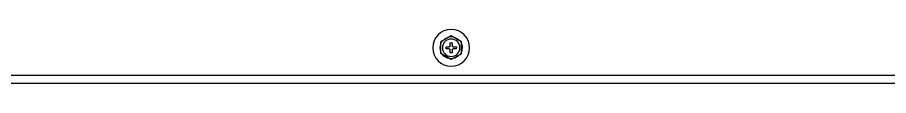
# Model space of a CAD drawing. Header units: millimetres. Extents: x 0 to 87554, y -20854 to 20404.
# Drawn here: x 7886.1 to 8310.4, y -6028.1 to -6001.6 of the extents above; entities that cross this region are included whole.
import ezdxf

# ---------------------------------------------------------------- set-up
doc = ezdxf.new("R2010")
doc.units = ezdxf.units.MM
doc.layers.get('0').update_dxf_attribs({"lineweight": 15})
for name, color, linetype in [('2401-01144-S-M6-16HWM_0', 7, 'Continuous'), ('4215-12653_3_0', 7, 'Continuous'), ('4215-12655_1_0', 7, 'Continuous')]:
    doc.layers.add(name, color=color, linetype=linetype)

# ---------------------------------------------------------------- blocks, each defined once
blk = doc.blocks.new('gy7u88')
at = {"layer": '2401-01144-S-M6-16HWM_0', "color": 107, "linetype": 'Continuous'}
for p, q in [((-0.71, -973.41), (4.27, -970.48)), ((4.27, -970.48), (9.29, -973.32)), ((-0.66, -979.18), (-0.71, -973.41)), ((3.31, -975.76), (1.81, -975.77)), ((1.81, -975.77), (1.82, -976.77)), ((4.8, -973.75), (3.8, -973.76)), ((3.8, -973.76), (3.81, -975.26)), ((4.81, -975.25), (4.8, -973.75)), ((6.81, -975.73), (5.31, -975.74)), ((6.82, -976.73), (6.81, -975.73)), ((9.34, -979.09), (9.29, -973.32)), ((-0.66, -979.18), (4.37, -982.02)), ((1.82, -976.77), (3.32, -976.76)), ((3.83, -977.26), (3.84, -978.76)), ((3.84, -978.76), (4.84, -978.75)), ((4.37, -982.02), (9.34, -979.09)), ((4.84, -978.75), (4.83, -977.25)), ((5.32, -976.74), (6.82, -976.73))]:
    blk.add_line(p, q, dxfattribs=at)
for radius in [9, 4.25]:
    blk.add_circle((4.32, -976.25), radius, dxfattribs=at)
for centre, radius, start, end in [((4.32, -976.25), 5.35, 99.6691, 141.3485), ((4.32, -976.25), 5.47, 84.5164, 96.5013), ((4.32, -976.25), 5.35, 39.6691, 81.3485), ((4.32, -976.25), 5.35, 159.6691, 201.3485), ((4.32, -976.25), 5.47, 144.5164, 156.5013), ((3.31, -975.26), 0.5, 270.5088, 0.5088), ((5.31, -975.24), 0.5, 180.5088, 270.5088), ((4.32, -976.25), 5.47, 24.5164, 36.5013), ((4.32, -976.25), 5.35, 339.6691, 21.3485), ((4.32, -976.25), 5.47, 204.5164, 216.5013), ((4.32, -976.25), 5.35, 219.6691, 261.3485), ((3.33, -977.26), 0.5, 0.5088, 90.5088), ((5.33, -977.24), 0.5, 90.5088, 180.5088), ((4.32, -976.25), 5.35, 279.6691, 321.3485), ((4.32, -976.25), 5.47, 324.5164, 336.5013), ((4.32, -976.25), 5.47, 264.5164, 276.5013)]:
    blk.add_arc(centre, radius, start, end, dxfattribs=at)
at = {"layer": '4215-12653_3_0', "color": 107, "linetype": 'Continuous'}
blk.add_line((-371.18, -993.75), (879.82, -993.75), dxfattribs=at)
at = {"layer": '4215-12655_1_0', "color": 107, "linetype": 'Continuous'}
blk.add_line((-371.18, -989.75), (879.82, -989.75), dxfattribs=at)

msp = doc.modelspace()

# ---------------------------------------------------------------- block references
at = {"xscale": -1}
msp.add_blockref('gy7u88', (8101.705, -5034.387), dxfattribs=at)

doc.saveas('drawing.dxf')
